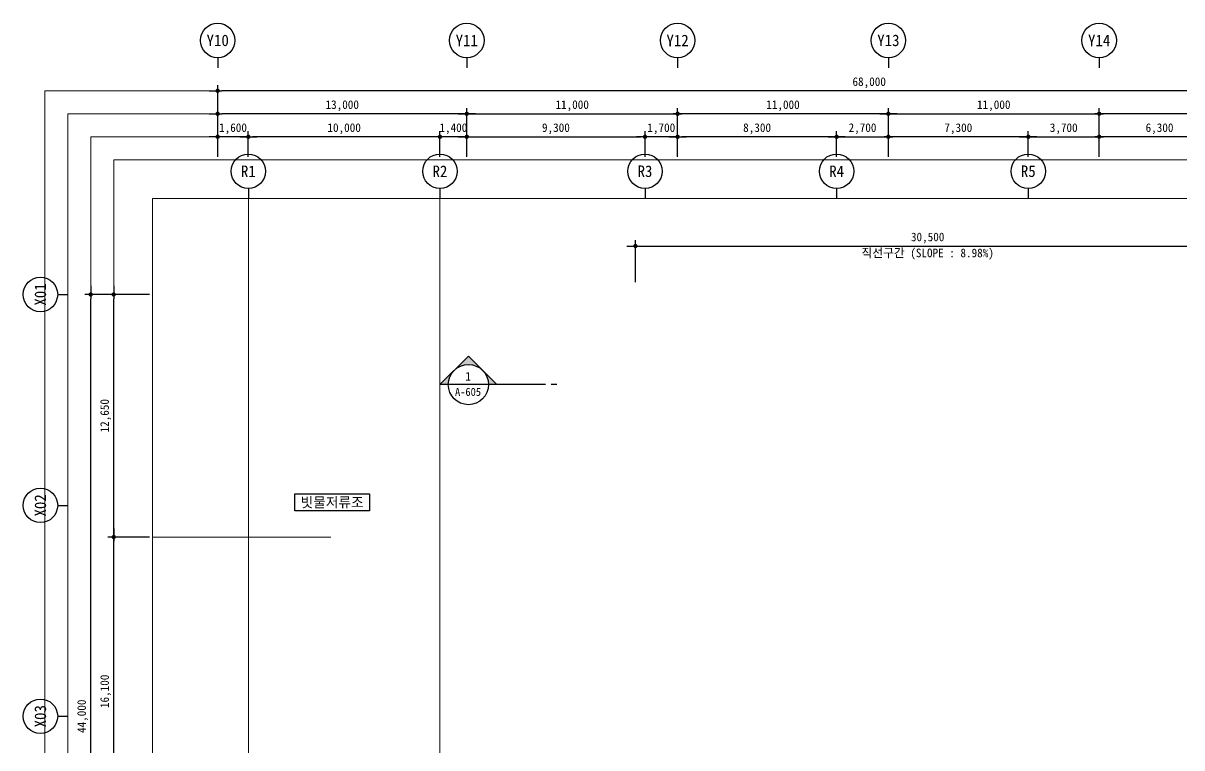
# Model space of a CAD drawing. Header units: millimetres. Extents: x 2292510 to 2787134, y 32296 to 526467.
# Drawn here: x 2297521 to 2357984, y 483920 to 521716 of the extents above; entities that cross this region are included whole.
import ezdxf
from ezdxf.enums import TextEntityAlignment as Align

# ---------------------------------------------------------------- set-up
doc = ezdxf.new("R2010")
doc.units = ezdxf.units.MM
doc.header["$LTSCALE"] = 200
doc.header["$MEASUREMENT"] = 0
doc.linetypes.add('CEN', pattern=[62, 60, -1, 0, -1])
doc.layers.get('0').update_dxf_attribs({"linetype": 'CONTINUOUS'})
for name, color, linetype, lineweight in [('A-AXIS-BUBL', 7, 'CONTINUOUS', 25), ('A-CNTL', 1, 'CEN', 15), ('A-DIMS', 7, 'CONTINUOUS', 25), ('A-MKXS-MAK1', 3, 'CONTINUOUS', 25), ('A-MKXS-TEXT2', 7, 'CONTINUOUS', 25), ('A-MKXX-NAME', 3, 'CONTINUOUS', 25), ('A-MKXX-SYMB', 7, 'CONTINUOUS', 25), ('A-XXXX-TXT2', 3, 'CONTINUOUS', 25)]:
    doc.layers.add(name, color=color, linetype=linetype, lineweight=lineweight)
doc.layers.add('A-XXXX-NPLT', color=144, linetype='CONTINUOUS', lineweight=15, plot=False)
doc.styles.add('HY울릉도L', font='')
doc.styles.add('돋움', font='')
doc.styles.add('돋움체', font='')
doc.styles.get('HY울릉도L').set_extended_font_data('HYwulM')
doc.styles.get('돋움').set_extended_font_data('DotumChe')
doc.styles.get('돋움체').set_extended_font_data('DotumChe')
doc.dimstyles.new('CDIM', dxfattribs={"dimtxt": 3, "dimasz": 1.5, "dimexe": 2, "dimexo": 1, "dimgap": 1, "dimtad": 1, "dimdec": 0, "dimrnd": 0.5, "dimzin": 0, "dimdsep": 32, "dimlunit": 6, "dimtxsty": 'HY울릉도L', "dimblk1": '_CIDOT', "dimblk2": '_CIDOT', "dimsah": 1, "dimcen": 5.5, "dimclrd": 2, "dimclre": 2, "dimclrt": 7, "dimadec": 0, "dimazin": 0, "dimtfac": 1, "dimtdec": 0, "dimtix": 1, "dimtmove": 2, "dimatfit": 1, "dimldrblk": '_CIDOT', "dimfxl": 1, "dimtolj": 1, "dimtzin": 0, "dimlwd": -1, "dimarcsym": 0})

# ---------------------------------------------------------------- blocks, each defined once
blk = doc.blocks.new('_CIDOT')
at = {"color": 0, "linetype": 'ByBlock'}
blk.add_line((2, 0), (-1, 0), dxfattribs=at)
at = {"color": 0, "linetype": 'ByBlock', "const_width": 0.5}
blk.add_lwpolyline([(-0.25, 0, 1), (0.25, 0, 1)], format="xyb", close=True, dxfattribs=at)
blk = doc.blocks.new('*D254')
at = {"layer": 'A-DIMS', "lineweight": -2, "transparency": 16777216}
for p, q in [((43241, 72425), (43241, 73775)), ((44941, 72425), (44941, 73775))]:
    blk.add_line(p, q, dxfattribs=at)
at = {"layer": 'A-DIMS', "transparency": 16777216}
for p, q in [((43016, 73475), (42791, 73475)), ((44941, 73475), (43241, 73475)), ((45166, 73475), (45391, 73475))]:
    blk.add_line(p, q, dxfattribs=at)
at = {"layer": 'A-DIMS', "transparency": 16777216, "xscale": 225, "yscale": 225, "zscale": 225}
blk.add_blockref('_CIDOT', (43241, 73475), dxfattribs=at)
at = {"layer": 'A-DIMS', "transparency": 16777216, "xscale": 225, "yscale": 225, "zscale": 225, "rotation": 180}
blk.add_blockref('_CIDOT', (44941, 73475), dxfattribs=at)
at = {"layer": 'A-DIMS', "color": 3, "transparency": 16777216, "insert": (44091, 73893), "char_height": 450, "attachment_point": 5, "style": '돋움'}
blk.add_mtext('\\A1;1,700', dxfattribs=at)
blk = doc.blocks.new('*D255')
at = {"layer": 'A-DIMS', "lineweight": -2, "transparency": 16777216}
for p, q in [((53241, 72425), (53241, 73775)), ((55941, 72425), (55941, 73775))]:
    blk.add_line(p, q, dxfattribs=at)
at = {"layer": 'A-DIMS', "transparency": 16777216}
blk.add_line((53466, 73475), (55716, 73475), dxfattribs=at)
at = {"layer": 'A-DIMS', "transparency": 16777216, "xscale": 225, "yscale": 225, "zscale": 225, "rotation": 180}
blk.add_blockref('_CIDOT', (53241, 73475), dxfattribs=at)
at = {"layer": 'A-DIMS', "transparency": 16777216, "xscale": 225, "yscale": 225, "zscale": 225}
blk.add_blockref('_CIDOT', (55941, 73475), dxfattribs=at)
at = {"layer": 'A-DIMS', "color": 3, "transparency": 16777216, "insert": (54591, 73893), "char_height": 450, "attachment_point": 5, "style": '돋움'}
blk.add_mtext('\\A1;2,700', dxfattribs=at)
blk = doc.blocks.new('*D256')
at = {"layer": 'A-DIMS', "lineweight": -2, "transparency": 16777216}
for p, q in [((63241, 72425), (63241, 73775)), ((66941, 72425), (66941, 73775))]:
    blk.add_line(p, q, dxfattribs=at)
at = {"layer": 'A-DIMS', "transparency": 16777216}
blk.add_line((63466, 73475), (66716, 73475), dxfattribs=at)
at = {"layer": 'A-DIMS', "transparency": 16777216, "xscale": 225, "yscale": 225, "zscale": 225, "rotation": 180}
blk.add_blockref('_CIDOT', (63241, 73475), dxfattribs=at)
at = {"layer": 'A-DIMS', "transparency": 16777216, "xscale": 225, "yscale": 225, "zscale": 225}
blk.add_blockref('_CIDOT', (66941, 73475), dxfattribs=at)
at = {"layer": 'A-DIMS', "color": 3, "transparency": 16777216, "insert": (65091, 73893), "char_height": 450, "attachment_point": 5, "style": '돋움'}
blk.add_mtext('\\A1;3,700', dxfattribs=at)
blk = doc.blocks.new('*D257')
at = {"layer": 'A-DIMS', "lineweight": -2, "transparency": 16777216}
for p, q in [((32541, 72425), (32541, 73775)), ((33941, 72425), (33941, 73775))]:
    blk.add_line(p, q, dxfattribs=at)
at = {"layer": 'A-DIMS', "transparency": 16777216}
for p, q in [((32316, 73475), (32091, 73475)), ((33941, 73475), (32541, 73475)), ((34166, 73475), (34391, 73475))]:
    blk.add_line(p, q, dxfattribs=at)
at = {"layer": 'A-DIMS', "transparency": 16777216, "xscale": 225, "yscale": 225, "zscale": 225}
blk.add_blockref('_CIDOT', (32541, 73475), dxfattribs=at)
at = {"layer": 'A-DIMS', "transparency": 16777216, "xscale": 225, "yscale": 225, "zscale": 225, "rotation": 180}
blk.add_blockref('_CIDOT', (33941, 73475), dxfattribs=at)
at = {"layer": 'A-DIMS', "color": 3, "transparency": 16777216, "insert": (33241, 73893), "char_height": 450, "attachment_point": 5, "style": '돋움'}
blk.add_mtext('\\A1;1,400', dxfattribs=at)
blk = doc.blocks.new('*D258')
at = {"layer": 'A-DIMS', "lineweight": -2, "transparency": 16777216}
for p, q in [((22541, 72425), (22541, 73775)), ((32541, 72425), (32541, 73775))]:
    blk.add_line(p, q, dxfattribs=at)
at = {"layer": 'A-DIMS', "transparency": 16777216}
blk.add_line((32316, 73475), (22766, 73475), dxfattribs=at)
at = {"layer": 'A-DIMS', "transparency": 16777216, "xscale": 225, "yscale": 225, "zscale": 225, "rotation": 180}
blk.add_blockref('_CIDOT', (22541, 73475), dxfattribs=at)
at = {"layer": 'A-DIMS', "transparency": 16777216, "xscale": 225, "yscale": 225, "zscale": 225}
blk.add_blockref('_CIDOT', (32541, 73475), dxfattribs=at)
at = {"layer": 'A-DIMS', "color": 3, "transparency": 16777216, "insert": (27541, 73893), "char_height": 450, "attachment_point": 5, "style": '돋움'}
blk.add_mtext('\\A1;10,000', dxfattribs=at)
blk = doc.blocks.new('*D259')
at = {"layer": 'A-DIMS', "lineweight": -2, "transparency": 16777216}
for p, q in [((20941, 72425), (20941, 73775)), ((22541, 72425), (22541, 73775))]:
    blk.add_line(p, q, dxfattribs=at)
at = {"layer": 'A-DIMS', "transparency": 16777216}
for p, q in [((20716, 73475), (20491, 73475)), ((22541, 73475), (20941, 73475)), ((22766, 73475), (22991, 73475))]:
    blk.add_line(p, q, dxfattribs=at)
at = {"layer": 'A-DIMS', "transparency": 16777216, "xscale": 225, "yscale": 225, "zscale": 225}
blk.add_blockref('_CIDOT', (20941, 73475), dxfattribs=at)
at = {"layer": 'A-DIMS', "transparency": 16777216, "xscale": 225, "yscale": 225, "zscale": 225, "rotation": 180}
blk.add_blockref('_CIDOT', (22541, 73475), dxfattribs=at)
at = {"layer": 'A-DIMS', "color": 3, "transparency": 16777216, "insert": (21741, 73893), "char_height": 450, "attachment_point": 5, "style": '돋움'}
blk.add_mtext('\\A1;1,600', dxfattribs=at)
blk = doc.blocks.new('*D261')
at = {"layer": 'A-DIMS', "lineweight": -2, "transparency": 16777216}
for p, q in [((17391, 52600), (15216, 52600)), ((17391, 36500), (15216, 36500))]:
    blk.add_line(p, q, dxfattribs=at)
at = {"layer": 'A-DIMS', "transparency": 16777216}
blk.add_line((15516, 36725), (15516, 52375), dxfattribs=at)
at = {"layer": 'A-DIMS', "transparency": 16777216, "xscale": 225, "yscale": 225, "zscale": 225}
for p, rotation in [((15516, 52600), 90), ((15516, 36500), 270)]:
    blk.add_blockref('_CIDOT', p, dxfattribs=dict(at, rotation=rotation))
at = {"layer": 'A-DIMS', "color": 3, "transparency": 16777216, "insert": (15098, 44550), "char_height": 450, "attachment_point": 5, "rotation": 90, "style": '돋움'}
blk.add_mtext('\\A1;16,100', dxfattribs=at)
blk = doc.blocks.new('*D262')
at = {"layer": 'A-DIMS', "lineweight": -2, "transparency": 16777216}
for p, q in [((17391, 65250), (15216, 65250)), ((17391, 52600), (15216, 52600))]:
    blk.add_line(p, q, dxfattribs=at)
at = {"layer": 'A-DIMS', "transparency": 16777216}
blk.add_line((15516, 52825), (15516, 65025), dxfattribs=at)
at = {"layer": 'A-DIMS', "transparency": 16777216, "xscale": 225, "yscale": 225, "zscale": 225}
for p, rotation in [((15516, 65250), 90), ((15516, 52600), 270)]:
    blk.add_blockref('_CIDOT', p, dxfattribs=dict(at, rotation=rotation))
at = {"layer": 'A-DIMS', "color": 3, "transparency": 16777216, "insert": (15098, 58925), "char_height": 450, "attachment_point": 5, "rotation": 90, "style": '돋움'}
blk.add_mtext('\\A1;12,650', dxfattribs=at)
blk = doc.blocks.new('*D264')
at = {"layer": 'A-DIMS', "lineweight": -2, "transparency": 16777216}
for p, q in [((17391, 65250), (14016, 65250)), ((17391, 21250), (14016, 21250))]:
    blk.add_line(p, q, dxfattribs=at)
at = {"layer": 'A-DIMS', "transparency": 16777216}
blk.add_line((14316, 21475), (14316, 65025), dxfattribs=at)
at = {"layer": 'A-DIMS', "transparency": 16777216, "xscale": 225, "yscale": 225, "zscale": 225}
for p, rotation in [((14316, 65250), 90), ((14316, 21250), 270)]:
    blk.add_blockref('_CIDOT', p, dxfattribs=dict(at, rotation=rotation))
at = {"layer": 'A-DIMS', "color": 3, "transparency": 16777216, "insert": (13898, 43250), "char_height": 450, "attachment_point": 5, "rotation": 90, "style": '돋움'}
blk.add_mtext('\\A1;44,000', dxfattribs=at)
blk = doc.blocks.new('*D265')
at = {"layer": 'A-DIMS', "lineweight": -2, "transparency": 16777216}
for p, q in [((20941, 72425), (20941, 76175)), ((88941, 72425), (88941, 76175))]:
    blk.add_line(p, q, dxfattribs=at)
at = {"layer": 'A-DIMS', "transparency": 16777216}
blk.add_line((88716, 75875), (21166, 75875), dxfattribs=at)
at = {"layer": 'A-DIMS', "transparency": 16777216, "xscale": 225, "yscale": 225, "zscale": 225, "rotation": 180}
blk.add_blockref('_CIDOT', (20941, 75875), dxfattribs=at)
at = {"layer": 'A-DIMS', "transparency": 16777216, "xscale": 225, "yscale": 225, "zscale": 225}
blk.add_blockref('_CIDOT', (88941, 75875), dxfattribs=at)
at = {"layer": 'A-DIMS', "color": 3, "transparency": 16777216, "insert": (54941, 76293), "char_height": 450, "attachment_point": 5, "style": '돋움'}
blk.add_mtext('\\A1;68,000', dxfattribs=at)
blk = doc.blocks.new('*D266')
at = {"layer": 'A-DIMS', "lineweight": -2, "transparency": 16777216}
for p, q in [((20941, 72425), (20941, 74975)), ((33941, 72425), (33941, 74975))]:
    blk.add_line(p, q, dxfattribs=at)
at = {"layer": 'A-DIMS', "transparency": 16777216}
blk.add_line((33716, 74675), (21166, 74675), dxfattribs=at)
at = {"layer": 'A-DIMS', "transparency": 16777216, "xscale": 225, "yscale": 225, "zscale": 225, "rotation": 180}
blk.add_blockref('_CIDOT', (20941, 74675), dxfattribs=at)
at = {"layer": 'A-DIMS', "transparency": 16777216, "xscale": 225, "yscale": 225, "zscale": 225}
blk.add_blockref('_CIDOT', (33941, 74675), dxfattribs=at)
at = {"layer": 'A-DIMS', "color": 3, "transparency": 16777216, "insert": (27441, 75093), "char_height": 450, "attachment_point": 5, "style": '돋움'}
blk.add_mtext('\\A1;13,000', dxfattribs=at)
blk = doc.blocks.new('*D267')
at = {"layer": 'A-DIMS', "lineweight": -2, "transparency": 16777216}
for p, q in [((55941, 72425), (55941, 73775)), ((63241, 72425), (63241, 73775))]:
    blk.add_line(p, q, dxfattribs=at)
at = {"layer": 'A-DIMS', "transparency": 16777216}
blk.add_line((63016, 73475), (56166, 73475), dxfattribs=at)
at = {"layer": 'A-DIMS', "transparency": 16777216, "xscale": 225, "yscale": 225, "zscale": 225, "rotation": 180}
blk.add_blockref('_CIDOT', (55941, 73475), dxfattribs=at)
at = {"layer": 'A-DIMS', "transparency": 16777216, "xscale": 225, "yscale": 225, "zscale": 225}
blk.add_blockref('_CIDOT', (63241, 73475), dxfattribs=at)
at = {"layer": 'A-DIMS', "color": 3, "transparency": 16777216, "insert": (59591, 73893), "char_height": 450, "attachment_point": 5, "style": '돋움'}
blk.add_mtext('\\A1;7,300', dxfattribs=at)
blk = doc.blocks.new('*D268')
at = {"layer": 'A-DIMS', "lineweight": -2, "transparency": 16777216}
for p, q in [((66941, 72425), (66941, 73775)), ((73241, 72425), (73241, 73775))]:
    blk.add_line(p, q, dxfattribs=at)
at = {"layer": 'A-DIMS', "transparency": 16777216}
blk.add_line((73016, 73475), (67166, 73475), dxfattribs=at)
at = {"layer": 'A-DIMS', "transparency": 16777216, "xscale": 225, "yscale": 225, "zscale": 225, "rotation": 180}
blk.add_blockref('_CIDOT', (66941, 73475), dxfattribs=at)
at = {"layer": 'A-DIMS', "transparency": 16777216, "xscale": 225, "yscale": 225, "zscale": 225}
blk.add_blockref('_CIDOT', (73241, 73475), dxfattribs=at)
at = {"layer": 'A-DIMS', "color": 3, "transparency": 16777216, "insert": (70091, 73893), "char_height": 450, "attachment_point": 5, "style": '돋움'}
blk.add_mtext('\\A1;6,300', dxfattribs=at)
blk = doc.blocks.new('*D270')
at = {"layer": 'A-DIMS', "lineweight": -2, "transparency": 16777216}
for p, q in [((33941, 72425), (33941, 74975)), ((44941, 72425), (44941, 74975))]:
    blk.add_line(p, q, dxfattribs=at)
at = {"layer": 'A-DIMS', "transparency": 16777216}
blk.add_line((34166, 74675), (44716, 74675), dxfattribs=at)
at = {"layer": 'A-DIMS', "transparency": 16777216, "xscale": 225, "yscale": 225, "zscale": 225, "rotation": 180}
blk.add_blockref('_CIDOT', (33941, 74675), dxfattribs=at)
at = {"layer": 'A-DIMS', "transparency": 16777216, "xscale": 225, "yscale": 225, "zscale": 225}
blk.add_blockref('_CIDOT', (44941, 74675), dxfattribs=at)
at = {"layer": 'A-DIMS', "color": 3, "transparency": 16777216, "insert": (39441, 75093), "char_height": 450, "attachment_point": 5, "style": '돋움'}
blk.add_mtext('\\A1;11,000', dxfattribs=at)
blk = doc.blocks.new('*D271')
at = {"layer": 'A-DIMS', "lineweight": -2, "transparency": 16777216}
for p, q in [((44941, 72425), (44941, 74975)), ((55941, 72425), (55941, 74975))]:
    blk.add_line(p, q, dxfattribs=at)
at = {"layer": 'A-DIMS', "transparency": 16777216}
blk.add_line((55716, 74675), (45166, 74675), dxfattribs=at)
at = {"layer": 'A-DIMS', "transparency": 16777216, "xscale": 225, "yscale": 225, "zscale": 225, "rotation": 180}
blk.add_blockref('_CIDOT', (44941, 74675), dxfattribs=at)
at = {"layer": 'A-DIMS', "transparency": 16777216, "xscale": 225, "yscale": 225, "zscale": 225}
blk.add_blockref('_CIDOT', (55941, 74675), dxfattribs=at)
at = {"layer": 'A-DIMS', "color": 3, "transparency": 16777216, "insert": (50441, 75093), "char_height": 450, "attachment_point": 5, "style": '돋움'}
blk.add_mtext('\\A1;11,000', dxfattribs=at)
blk = doc.blocks.new('*D272')
at = {"layer": 'A-DIMS', "lineweight": -2, "transparency": 16777216}
for p, q in [((55941, 72425), (55941, 74975)), ((66941, 72425), (66941, 74975))]:
    blk.add_line(p, q, dxfattribs=at)
at = {"layer": 'A-DIMS', "transparency": 16777216}
blk.add_line((56166, 74675), (66716, 74675), dxfattribs=at)
at = {"layer": 'A-DIMS', "transparency": 16777216, "xscale": 225, "yscale": 225, "zscale": 225, "rotation": 180}
blk.add_blockref('_CIDOT', (55941, 74675), dxfattribs=at)
at = {"layer": 'A-DIMS', "transparency": 16777216, "xscale": 225, "yscale": 225, "zscale": 225}
blk.add_blockref('_CIDOT', (66941, 74675), dxfattribs=at)
at = {"layer": 'A-DIMS', "color": 3, "transparency": 16777216, "insert": (61441, 75093), "char_height": 450, "attachment_point": 5, "style": '돋움'}
blk.add_mtext('\\A1;11,000', dxfattribs=at)
blk = doc.blocks.new('*D273')
at = {"layer": 'A-DIMS', "lineweight": -2, "transparency": 16777216}
for p, q in [((66941, 72425), (66941, 74975)), ((77941, 72425), (77941, 74975))]:
    blk.add_line(p, q, dxfattribs=at)
at = {"layer": 'A-DIMS', "transparency": 16777216}
blk.add_line((77716, 74675), (67166, 74675), dxfattribs=at)
at = {"layer": 'A-DIMS', "transparency": 16777216, "xscale": 225, "yscale": 225, "zscale": 225, "rotation": 180}
blk.add_blockref('_CIDOT', (66941, 74675), dxfattribs=at)
at = {"layer": 'A-DIMS', "transparency": 16777216, "xscale": 225, "yscale": 225, "zscale": 225}
blk.add_blockref('_CIDOT', (77941, 74675), dxfattribs=at)
at = {"layer": 'A-DIMS', "color": 3, "transparency": 16777216, "insert": (72441, 75093), "char_height": 450, "attachment_point": 5, "style": '돋움'}
blk.add_mtext('\\A1;11,000', dxfattribs=at)
blk = doc.blocks.new('*D275')
at = {"layer": 'A-DIMS', "lineweight": -2, "transparency": 16777216}
for p, q in [((33941, 72425), (33941, 73775)), ((43241, 72425), (43241, 73775))]:
    blk.add_line(p, q, dxfattribs=at)
at = {"layer": 'A-DIMS', "transparency": 16777216}
blk.add_line((34166, 73475), (43016, 73475), dxfattribs=at)
at = {"layer": 'A-DIMS', "transparency": 16777216, "xscale": 225, "yscale": 225, "zscale": 225, "rotation": 180}
blk.add_blockref('_CIDOT', (33941, 73475), dxfattribs=at)
at = {"layer": 'A-DIMS', "transparency": 16777216, "xscale": 225, "yscale": 225, "zscale": 225}
blk.add_blockref('_CIDOT', (43241, 73475), dxfattribs=at)
at = {"layer": 'A-DIMS', "color": 3, "transparency": 16777216, "insert": (38591, 73893), "char_height": 450, "attachment_point": 5, "style": '돋움'}
blk.add_mtext('\\A1;9,300', dxfattribs=at)
blk = doc.blocks.new('*D276')
at = {"layer": 'A-DIMS', "lineweight": -2, "transparency": 16777216}
for p, q in [((44941, 72425), (44941, 73775)), ((53241, 72425), (53241, 73775))]:
    blk.add_line(p, q, dxfattribs=at)
at = {"layer": 'A-DIMS', "transparency": 16777216}
blk.add_line((53016, 73475), (45166, 73475), dxfattribs=at)
at = {"layer": 'A-DIMS', "transparency": 16777216, "xscale": 225, "yscale": 225, "zscale": 225, "rotation": 180}
blk.add_blockref('_CIDOT', (44941, 73475), dxfattribs=at)
at = {"layer": 'A-DIMS', "transparency": 16777216, "xscale": 225, "yscale": 225, "zscale": 225}
blk.add_blockref('_CIDOT', (53241, 73475), dxfattribs=at)
at = {"layer": 'A-DIMS', "color": 3, "transparency": 16777216, "insert": (49091, 73893), "char_height": 450, "attachment_point": 5, "style": '돋움'}
blk.add_mtext('\\A1;8,300', dxfattribs=at)
blk = doc.blocks.new('*D29')
at = {"layer": 'A-DIMS', "lineweight": -2, "transparency": 16777216}
for p, q in [((2329471, 508210), (2329471, 510391)), ((2359971, 508216), (2359971, 510391))]:
    blk.add_line(p, q, dxfattribs=at)
at = {"layer": 'A-DIMS', "transparency": 16777216}
blk.add_line((2329696, 510091), (2359746, 510091), dxfattribs=at)
at = {"layer": 'A-DIMS', "transparency": 16777216, "xscale": 225, "yscale": 225, "zscale": 225, "rotation": 180}
blk.add_blockref('_CIDOT', (2329471, 510091), dxfattribs=at)
at = {"layer": 'A-DIMS', "transparency": 16777216, "xscale": 225, "yscale": 225, "zscale": 225}
blk.add_blockref('_CIDOT', (2359971, 510091), dxfattribs=at)
at = {"layer": 'A-DIMS', "color": 3, "transparency": 16777216, "insert": (2344721, 510508), "char_height": 450, "attachment_point": 5, "style": '돋움'}
blk.add_mtext('\\A1;30,500', dxfattribs=at)
blk = doc.blocks.new('dim_진출램프')
for p, q in [((20941.3, 77600), (20941.3, 77075)), ((33941.3, 77600), (33941.3, 77075)), ((44941.3, 77600), (44941.3, 77075)), ((55941.3, 77600), (55941.3, 77075)), ((66941.3, 77600), (66941.3, 77075)), ((22541.3, 70775), (22541.3, 70250)), ((32541.3, 70775), (32541.3, 70250)), ((43241.3, 70775), (43241.3, 70250)), ((53241.3, 70775), (53241.3, 70250)), ((63241.3, 70775), (63241.3, 70250)), ((12591.3, 65250), (13116.3, 65250)), ((12591.3, 54250), (13116.3, 54250)), ((12591.3, 43250), (13116.3, 43250))]:
    blk.add_line(p, q)
at = {"layer": 'A-AXIS-BUBL', "ltscale": 0.2}
for centre in [(20941.3, 78500), (33941.3, 78500), (44941.3, 78500), (55941.3, 78500), (66941.3, 78500), (22541.3, 71675), (32541.3, 71675), (43241.3, 71675), (53241.3, 71675), (63241.3, 71675), (11691.3, 65250), (11691.3, 54250), (11691.3, 43250)]:
    blk.add_circle(centre, 900, dxfattribs=at)
at = {"layer": 'A-CNTL', "ltscale": 300}
for points in [[(22541.3, 70250), (22541.3, 18850)], [(32541.3, 70250), (32541.3, 18850)], [(17541.3, 52600), (26841.3, 52600)]]:
    blk.add_lwpolyline(points, dxfattribs=at)
at = {"layer": 'A-XXXX-NPLT'}
for points in [[(104566.3, 13225), (11916.3, 13225), (11916.3, 75875), (104566.3, 75875)], [(103366.3, 14425), (13116.3, 14425), (13116.3, 74675), (103366.3, 74675)], [(102166.3, 15625), (14316.3, 15625), (14316.3, 73475), (102166.3, 73475)], [(100966.3, 16825), (15516.3, 16825), (15516.3, 72275), (100966.3, 72275)], [(17541.3, 70250), (98941.3, 70250), (98941.3, 18850), (17541.3, 18850)]]:
    blk.add_lwpolyline(points, close=True, dxfattribs=at)
at = {"layer": 'A-XXXX-TXT2', "ltscale": 0.2, "style": '돋움체'}
for s, p in [('Y10', (20941.3, 78500)), ('Y11', (33941.3, 78500)), ('Y12', (44941.3, 78500)), ('Y13', (55941.3, 78500)), ('Y14', (66941.3, 78500)), ('R1', (22541.3, 71675)), ('R2', (32541.3, 71675)), ('R3', (43241.3, 71675)), ('R4', (53241.3, 71675)), ('R5', (63241.3, 71675))]:
    blk.add_text(s, height=600, dxfattribs=at).set_placement(p, align=Align.MIDDLE)
for s, p in [('X01', (11691.3, 65250)), ('X02', (11691.3, 54250)), ('X03', (11691.3, 43250))]:
    blk.add_text(s, height=600, rotation=90, dxfattribs=at).set_placement(p, align=Align.MIDDLE)
at = {"layer": 'A-DIMS'}
for base, p1, p2, angle, picture, middle in [((20941.3, 75875), (88941.3, 72275), (20941.3, 72275), 180, '*D265', (54941.3, 76292.8)), ((20941.3, 74675), (33941.3, 72275), (20941.3, 72275), 180, '*D266', (27441.3, 75092.8)), ((44941.3, 74675), (55941.3, 72275), (44941.3, 72275), 180, '*D271', (50441.3, 75092.8)), ((66941.3, 74675), (77941.3, 72275), (66941.3, 72275), 180, '*D273', (72441.3, 75092.8)), ((20941.3, 73475), (22541.3, 72275), (20941.3, 72275), 180, '*D259', (21741.3, 73892.8)), ((22541.3, 73475), (32541.3, 72275), (22541.3, 72275), 180, '*D258', (27541.3, 73892.8)), ((32541.3, 73475), (33941.3, 72275), (32541.3, 72275), 180, '*D257', (33241.3, 73892.8)), ((43241.3, 73475), (44941.3, 72275), (43241.3, 72275), 180, '*D254', (44091.3, 73892.8)), ((55941.3, 73475), (53241.3, 72275), (55941.3, 72275), 180, '*D255', (54591.3, 73892.8)), ((66941.3, 73475), (63241.3, 72275), (66941.3, 72275), 180, '*D256', (65091.3, 73892.8)), ((14316.3, 65250), (17541.3, 21250), (17541.3, 65250), 90, '*D264', (13898.4, 43250)), ((15516.3, 65250), (17541.3, 52600), (17541.3, 65250), 90, '*D262', (15098.4, 58925)), ((15516.3, 52600), (17541.3, 36500), (17541.3, 52600), 90, '*D261', (15098.4, 44550))]:
    dim = blk.add_linear_dim(base=base, p1=p1, p2=p2, angle=angle, dimstyle='CDIM', override={"dimscale": 150, "dimtxsty": '돋움', "dimclrd": 256, "dimclre": 256, "dimclrt": 3}, dxfattribs=at)
    dim.commit()
    dim.dimension.update_dxf_attribs({"geometry": picture, "text_midpoint": middle})
for base, p1, p2, picture, middle in [((44941.3, 74675), (33941.3, 72275), (44941.3, 72275), '*D270', (39441.3, 75092.8)), ((66941.3, 74675), (55941.3, 72275), (66941.3, 72275), '*D272', (61441.3, 75092.8)), ((43241.3, 73475), (33941.3, 72275), (43241.3, 72275), '*D275', (38591.3, 73892.8)), ((44941.3, 73475), (53241.3, 72275), (44941.3, 72275), '*D276', (49091.3, 73892.8)), ((55941.3, 73475), (63241.3, 72275), (55941.3, 72275), '*D267', (59591.3, 73892.8)), ((66941.3, 73475), (73241.3, 72275), (66941.3, 72275), '*D268', (70091.3, 73892.8))]:
    dim = blk.add_linear_dim(base=base, p1=p1, p2=p2, dimstyle='CDIM', override={"dimscale": 150, "dimtxsty": '돋움', "dimclrd": 256, "dimclre": 256, "dimclrt": 3}, dxfattribs=at)
    dim.commit()
    dim.dimension.update_dxf_attribs({"geometry": picture, "text_midpoint": middle})

msp = doc.modelspace()

# ---------------------------------------------------------------- hatches: boundary and pattern name
at = {"layer": 'A-MKXS-MAK1'}
h = msp.add_hatch(color=256, dxfattribs=at)
h.paths.add_polyline_path([(2320755.7, 504350.4), (2321498.1, 503608, 0.4142136), (2320013.2, 503608)])
h.paths.add_polyline_path([(2321498.1, 503608), (2322240.6, 502865.5), (2321805.7, 502865.5, 0.1989124)])
h.paths.add_polyline_path([(2320013.2, 503608, 0.1989124), (2319705.7, 502865.5), (2319270.8, 502865.5)])

# ---------------------------------------------------------------- linework, layer by layer
for p, q in [((2319270.8, 502865.5), (2320755.7, 504350.4)), ((2322240.6, 502865.5), (2320755.7, 504350.4)), ((2324770.8, 502865.5), (2319270.8, 502865.5)), ((2325370.8, 502865.5), (2325070.8, 502865.5))]:
    msp.add_line(p, q, dxfattribs=at)
msp.add_circle((2320755.7, 502865.5), 1050, dxfattribs=at)
at = {"layer": 'A-MKXX-SYMB'}
msp.add_lwpolyline([(2315594.2, 496275.4), (2311694.2, 496275.4), (2311694.2, 497175.4), (2315594.2, 497175.4)], close=True, dxfattribs=at)

# ---------------------------------------------------------------- block references
msp.add_blockref('dim_진출램프', (2286729.5, 442315.5))

# ---------------------------------------------------------------- texts
at = {"layer": 'A-DIMS', "color": 3, "insert": (2344720.8, 509672.7), "char_height": 450, "attachment_point": 5, "style": '돋움'}
msp.add_mtext('\\A1;직선구간 (SLOPE : 8.98%)', dxfattribs=at)
at = {"layer": 'A-MKXS-TEXT2', "style": '돋움체'}
for s, height, p in [('1', 450, (2320743.1, 503298.3)), ('A-605', 420, (2320734.4, 502482.4))]:
    msp.add_text(s, height=height, dxfattribs=at).set_placement(p, align=Align.MIDDLE)
at = {"layer": 'A-MKXX-NAME', "style": '돋움체'}
msp.add_text('빗물저류조', height=525, dxfattribs=at).set_placement((2313644.2, 496725.4), align=Align.MIDDLE_CENTER)

# ---------------------------------------------------------------- dimensions: what is measured, and where the dimension line sits
at = {"layer": 'A-DIMS'}
dim = msp.add_linear_dim(base=(2359970.8, 510090.5), p1=(2329470.8, 508059.6), p2=(2359970.8, 508065.5), angle=180, dimstyle='CDIM', override={"dimscale": 150, "dimtxsty": '돋움', "dimclrd": 256, "dimclre": 256, "dimclrt": 3}, dxfattribs=at)
dim.commit()
dim.dimension.update_dxf_attribs({"geometry": '*D29', "text_midpoint": (2344720.8, 510508.3)})

doc.saveas('drawing.dxf')
